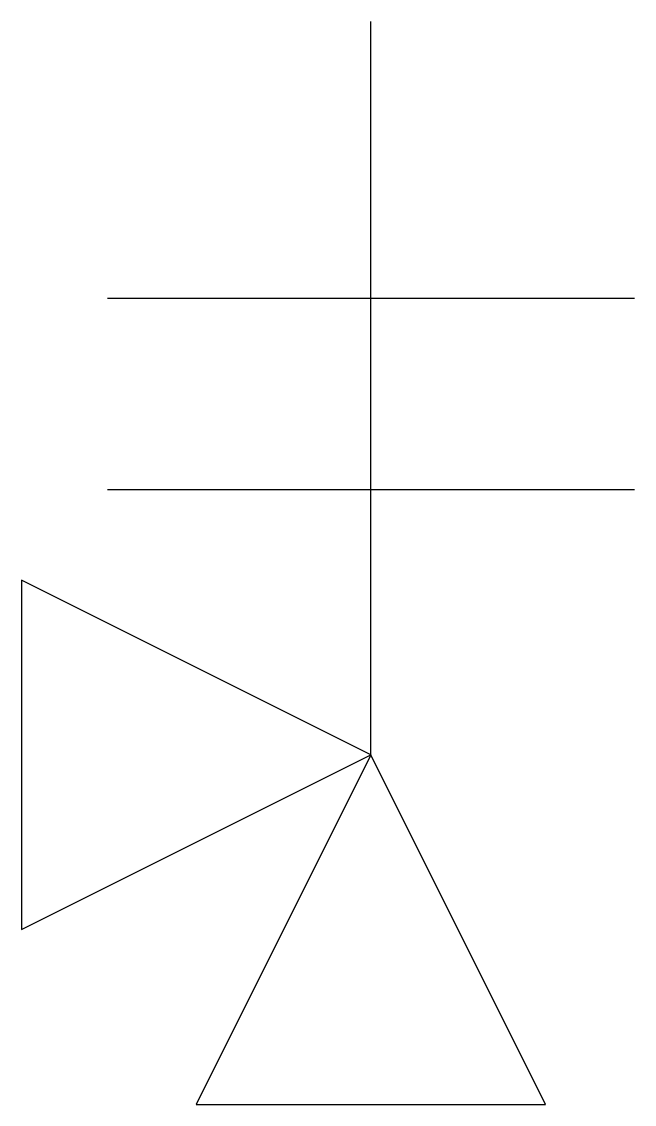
# Model space of a CAD drawing. Header units: inches. Extents: x 9135 to 19446, y -2384 to -733.
# Drawn here: x 19161.17 to 19164.55, y -2156.8 to -2150.83 of the extents above; entities that cross this region are included whole.
import ezdxf

# ---------------------------------------------------------------- set-up
doc = ezdxf.new("R2010")
doc.units = ezdxf.units.IN
doc.header["$MEASUREMENT"] = 0
doc.layers.add('12-阀门与管件', color=3, linetype='Continuous', lineweight=25)

msp = doc.modelspace()

# ---------------------------------------------------------------- linework, layer by layer
at = {"layer": '12-阀门与管件'}
for p, q in [((19163.0956, -2154.8766), (19163.0956, -2150.8329)), ((19164.5491, -2152.3589), (19161.6422, -2152.3589)), ((19164.5491, -2153.4149), (19161.6422, -2153.4149)), ((19163.0956, -2154.8766), (19161.1677, -2153.9127)), ((19161.1677, -2153.9127), (19161.1677, -2155.8405)), ((19161.1677, -2155.8405), (19163.0956, -2154.8766)), ((19163.0956, -2154.8766), (19162.1317, -2156.8045)), ((19164.0596, -2156.8045), (19163.0956, -2154.8766)), ((19162.1317, -2156.8045), (19164.0596, -2156.8045))]:
    msp.add_line(p, q, dxfattribs=at)

doc.saveas('drawing.dxf')
